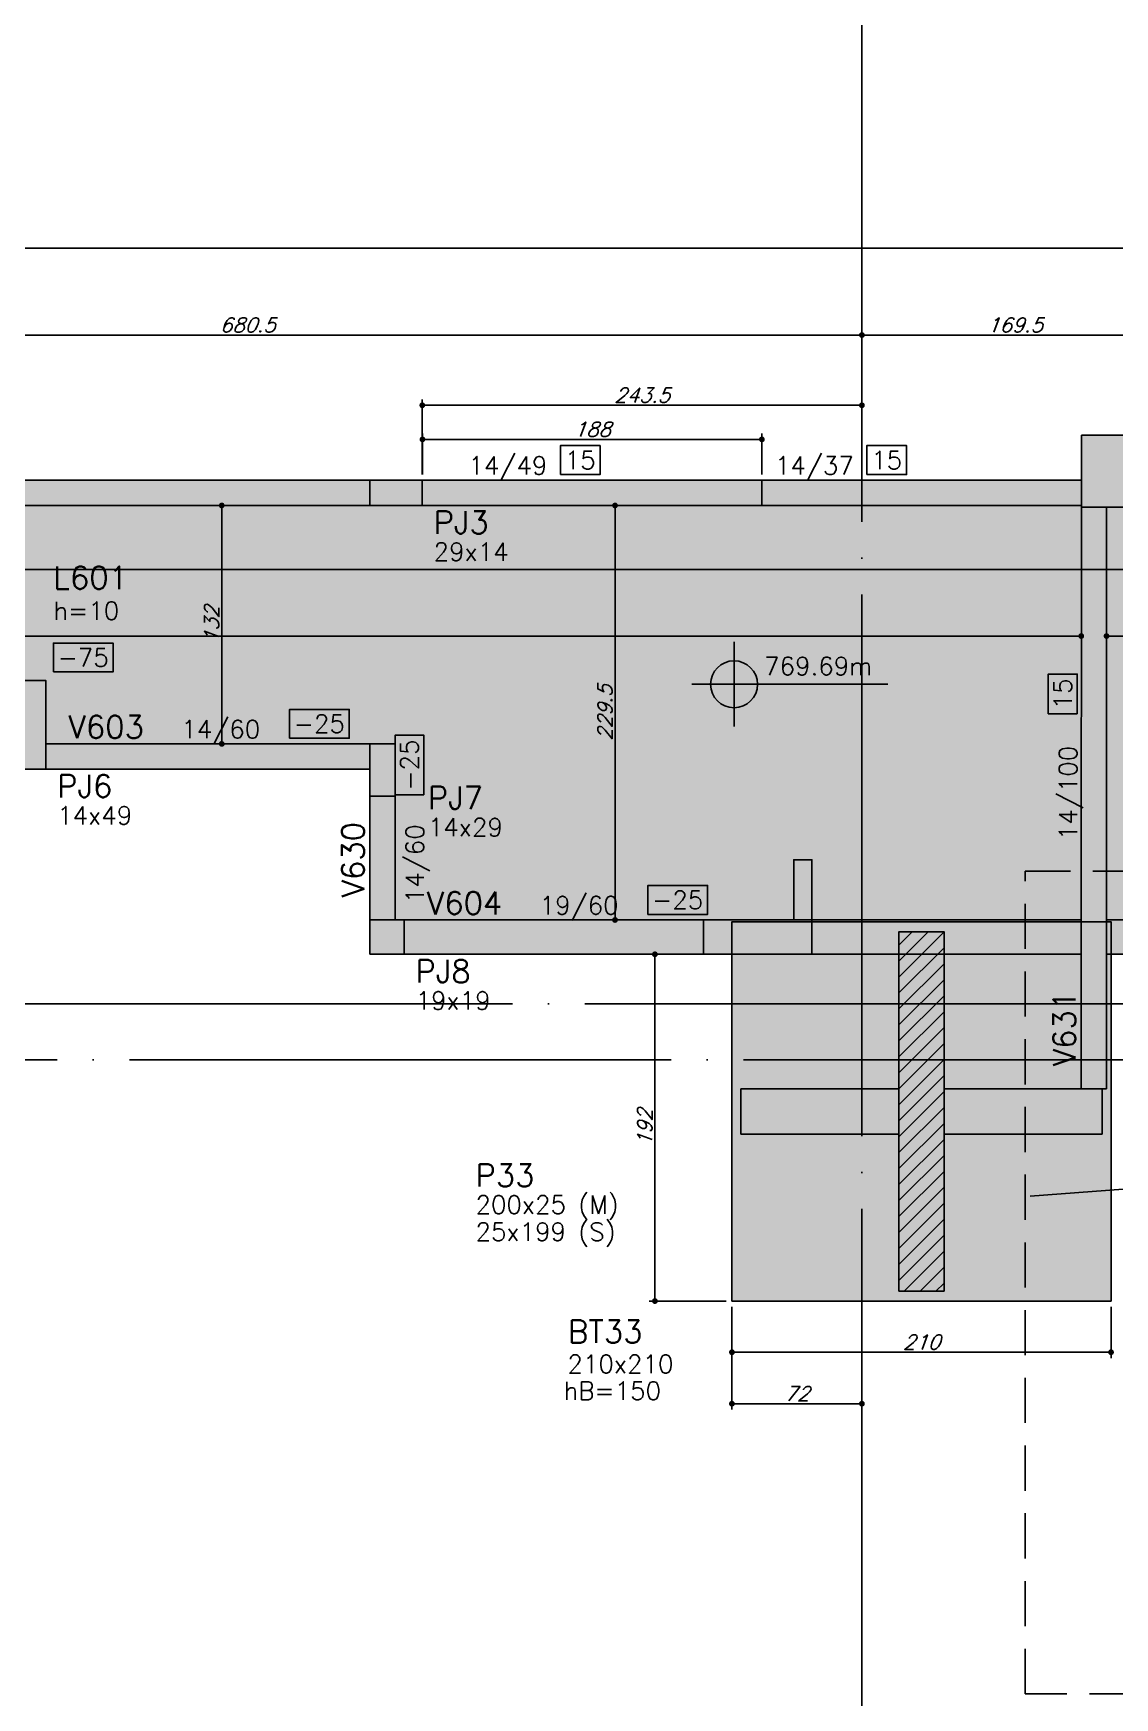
# Model space of a CAD drawing. Extents: x -4245 to 5400, y -2094 to 2406.
# Drawn here: x -1718 to -1119, y 990 to 1912 of the extents above; entities that cross this region are included whole.
import ezdxf
from ezdxf.enums import TextEntityAlignment as Align

# ---------------------------------------------------------------- set-up
doc = ezdxf.new("R2010")
doc.units = 0
doc.header["$LTSCALE"] = 50
doc.header["$MEASUREMENT"] = 0
doc.linetypes.add('DASHED', pattern=[0.75, 0.5, -0.25])
doc.linetypes.add('EIXO', pattern=[6.8, 6, -0.4, 0, -0.4])
doc.layers.get('0').update_dxf_attribs({"linetype": 'CONTINUOUS'})
doc.layers.get('DEFPOINTS').update_dxf_attribs({"linetype": 'CONTINUOUS'})
for name, color, linetype in [('F-AUX', 2, 'CONTINUOUS'), ('F-AUX-RED', 1, 'CONTINUOUS'), ('F-BLOCOS', 3, 'CONTINUOUS'), ('F-BLOCOS-DIM', 2, 'CONTINUOUS'), ('F-BLOCOS-HACH', 1, 'CONTINUOUS'), ('F-BLOCOS-NOME', 3, 'CONTINUOUS'), ('F-CORTE', 4, 'CONTINUOUS'), ('F-COTAS', 106, 'CONTINUOUS'), ('F-EIXO', 12, 'EIXO'), ('F-LAJES-DIM', 2, 'CONTINUOUS'), ('F-LAJES-NOME', 4, 'CONTINUOUS'), ('F-NÍVEL-PLANTA', 2, 'CONTINUOUS'), ('F-PILARES-DIM', 172, 'CONTINUOUS'), ('F-PILARES-HACH', 174, 'CONTINUOUS'), ('F-PILARES-M', 170, 'CONTINUOUS'), ('F-PILARES-NOME', 170, 'CONTINUOUS'), ('F-PILARES-V', 170, 'CONTINUOUS'), ('F-SOLIDO-CORTE', 71, 'CONTINUOUS'), ('F-SOLIDO-EST', 252, 'CONTINUOUS'), ('F-TEXTO', 6, 'CONTINUOUS'), ('F-VIGAS', 3, 'CONTINUOUS'), ('F-VIGAS-DIM', 2, 'CONTINUOUS'), ('F-VIGAS-NOME', 4, 'CONTINUOUS')]:
    doc.layers.add(name, color=color, linetype=linetype)
for name, color, linetype, true_color in [('F-DESNIVEL-2', 7, 'CONTINUOUS', 0xffd1e8), ('F-DESNIVEL-3', 7, 'CONTINUOUS', 0xd5c7ff), ('F-DESNIVEL-5', 7, 'CONTINUOUS', 0xadd6ff), ('F-DESNIVEL-6', 7, 'CONTINUOUS', 0xffdebd)]:
    doc.layers.add(name, color=color, linetype=linetype, true_color=true_color)
doc.styles.add('CP-TEXT-INCL', font='simplex.shx', dxfattribs={"oblique": 20})
doc.styles.add('MCP', font='simplex.shx')
doc.styles.add('ROMANS', font='simplex.shx')
doc.styles.get("Standard").update_dxf_attribs({"font": 'simplex.shx'})
doc.dimstyles.new('CP-COTAS-50', dxfattribs={"dimscale": 0.64, "dimtxt": 12.5, "dimasz": 5, "dimexe": 5, "dimexo": 5, "dimgap": 2.5, "dimtad": 1, "dimdec": 1, "dimdsep": 46, "dimtxsty": 'CP-TEXT-INCL', "dimblk1": 'DOT', "dimblk2": 'DOT', "dimsah": 1, "dimcen": 9, "dimclrd": 256, "dimclre": 256, "dimclrt": 256, "dimadec": 0, "dimazin": 0, "dimtfac": 1, "dimtdec": 1, "dimtmove": 2, "dimatfit": 3, "dimldrblk": 'DOT', "dimfxl": 0, "dimtolj": 1, "dimarcsym": 0})

# ---------------------------------------------------------------- blocks, each defined once
blk = doc.blocks.new('*U3')
at = {"layer": 'F-LAJES-DIM', "color": 1}
blk.add_lwpolyline([(0, 0), (33, 0), (33, 16), (0, 16)], close=True, dxfattribs=at)
at = {"layer": 'F-LAJES-DIM', "style": 'MCP'}
blk.add_attdef('DIM', text='', height=10, dxfattribs=at).set_placement((16.5, 8), align=Align.MIDDLE_CENTER)
blk = doc.blocks.new('*U5')
at = {"layer": 'F-VIGAS-DIM', "color": 1}
blk.add_lwpolyline([(0, 0), (33, 0), (33, 16), (0, 16)], close=True, dxfattribs=at)
at = {"layer": 'F-VIGAS-DIM', "style": 'MCP'}
blk.add_attdef('DIM', text='', height=10, dxfattribs=at).set_placement((16.5, 8), align=Align.MIDDLE_CENTER)
blk = doc.blocks.new('*U6')
at = {"layer": 'F-VIGAS-DIM', "color": 1}
blk.add_lwpolyline([(0, 0), (22, 0), (22, 16), (0, 16)], close=True, dxfattribs=at)
at = {"layer": 'F-VIGAS-DIM', "style": 'MCP'}
blk.add_attdef('DIM', text='', height=10, dxfattribs=at).set_placement((11, 8), align=Align.MIDDLE_CENTER)
blk = doc.blocks.new('Nível - Planta')
at = {"layer": 'F-NÍVEL-PLANTA'}
h = blk.add_hatch(color=71, dxfattribs=at)
h.paths.add_polyline_path([(0, 0), (0, 0.26, 0.414214), (-0.26, 0)])
h.paths.add_polyline_path([(0.26, 0), (0, 0), (0, -0.26, 0.414214)])
for p, q in [((0, -0.469), (0, 0.469)), ((-0.469, 0), (1.704, 0))]:
    blk.add_line(p, q, dxfattribs=at)
blk.add_circle((0, 0), 0.26, dxfattribs=at)
at = {"layer": 'F-TEXTO', "color": 3, "style": 'MCP'}
blk.add_attdef('NÍVEL', (0.333, 0.102), '', height=0.2, dxfattribs=at)
blk = doc.blocks.new('*U10')
at = {"layer": 'F-EIXO'}
blk.add_line((0, 0), (7397, 0), dxfattribs=at)
at = {"layer": 'F-TEXTO', "style": 'ROMANS'}
blk.add_attdef('EIXO', text='', height=17.5, dxfattribs=at).set_placement((-28.2072, 0), align=Align.MIDDLE_CENTER)
blk = doc.blocks.new('*U16')
at = {"layer": 'F-EIXO'}
blk.add_line((0, 0), (7484.954, 0), dxfattribs=at)
at = {"layer": 'F-TEXTO', "style": 'ROMANS'}
blk.add_attdef('EIXO', text='', height=17.5, dxfattribs=at).set_placement((-28.2072, 0), align=Align.MIDDLE_CENTER)
blk = doc.blocks.new('*U15')
at = {"layer": 'F-EIXO'}
blk.add_line((0, 0), (7378.18, 0), dxfattribs=at)
at = {"layer": 'F-TEXTO', "style": 'ROMANS'}
blk.add_attdef('EIXO', text='', height=17.5, dxfattribs=at).set_placement((-28.21, 0), align=Align.MIDDLE_CENTER)
blk = doc.blocks.new('*U9')
at = {"layer": 'F-EIXO'}
blk.add_line((0, 0), (0, -3477.88), dxfattribs=at)
at = {"layer": 'F-TEXTO', "style": 'ROMANS'}
blk.add_attdef('EIXO', text='', height=17.5, rotation=360, dxfattribs=at).set_placement((0, 28.21), align=Align.MIDDLE_CENTER)
blk = doc.blocks.new('_DOT')
at = {"color": 0, "linetype": 'ByBlock'}
blk.add_line((-0.5, 0), (-1, 0), dxfattribs=at)
at = {"color": 0, "linetype": 'ByBlock', "const_width": 0.5}
blk.add_lwpolyline([(-0.25, 0, 1), (0.25, 0, 1)], format="xyb", close=True, dxfattribs=at)
blk = doc.blocks.new('*D60')
at = {"layer": 'DEFPOINTS', "color": 0, "linetype": 'Continuous', "transparency": 16777216}
for p in [(-1396.24, 1650.5), (-1396.24, 1650.5), (-1396.24, 1421)]:
    blk.add_point(p, dxfattribs=at)
at = {"layer": 'F-COTAS', "linetype": 'Continuous', "lineweight": -2, "transparency": 16777216}
blk.add_line((-1396.24, 1424.2), (-1396.24, 1647.3), dxfattribs=at)
at = {"layer": 'F-COTAS', "linetype": 'Continuous', "lineweight": -2, "transparency": 16777216, "xscale": 3.2, "yscale": 3.2, "zscale": 3.2}
for p, rotation in [((-1396.24, 1650.5), 90), ((-1396.24, 1421), 270)]:
    blk.add_blockref('_DOT', p, dxfattribs=dict(at, rotation=rotation))
at = {"layer": 'F-COTAS', "linetype": 'Continuous', "transparency": 16777216, "insert": (-1401.84, 1535.75), "char_height": 8, "attachment_point": 5, "rotation": 90, "style": 'CP-TEXT-INCL'}
blk.add_mtext('\\A1;229.5', dxfattribs=at)
blk = doc.blocks.new('*D61')
at = {"layer": 'DEFPOINTS', "color": 0, "linetype": 'Continuous', "transparency": 16777216}
for p in [(-1614.08, 1650.5), (-1614.08, 1650.5), (-1614.08, 1518.5)]:
    blk.add_point(p, dxfattribs=at)
at = {"layer": 'F-COTAS', "linetype": 'Continuous', "lineweight": -2, "transparency": 16777216}
blk.add_line((-1614.08, 1521.7), (-1614.08, 1647.3), dxfattribs=at)
at = {"layer": 'F-COTAS', "linetype": 'Continuous', "lineweight": -2, "transparency": 16777216, "xscale": 3.2, "yscale": 3.2, "zscale": 3.2}
for p, rotation in [((-1614.08, 1650.5), 90), ((-1614.08, 1518.5), 270)]:
    blk.add_blockref('_DOT', p, dxfattribs=dict(at, rotation=rotation))
at = {"layer": 'F-COTAS', "linetype": 'Continuous', "transparency": 16777216, "insert": (-1619.68, 1584.5), "char_height": 8, "attachment_point": 5, "rotation": 90, "style": 'CP-TEXT-INCL'}
blk.add_mtext('\\A1;132', dxfattribs=at)
blk = doc.blocks.new('*D98')
at = {"layer": 'DEFPOINTS', "color": 0, "linetype": 'Continuous', "transparency": 16777216}
for p in [(-1124, 1578.18), (-1124, 1578.18), (-562, 1578.18)]:
    blk.add_point(p, dxfattribs=at)
at = {"layer": 'F-COTAS', "linetype": 'Continuous', "lineweight": -2, "transparency": 16777216}
blk.add_line((-565.2, 1578.18), (-1120.8, 1578.18), dxfattribs=at)
at = {"layer": 'F-COTAS', "linetype": 'Continuous', "lineweight": -2, "transparency": 16777216, "xscale": 3.2, "yscale": 3.2, "zscale": 3.2, "rotation": 180}
blk.add_blockref('_DOT', (-1124, 1578.18), dxfattribs=at)
at = {"layer": 'F-COTAS', "linetype": 'Continuous', "lineweight": -2, "transparency": 16777216, "xscale": 3.2, "yscale": 3.2, "zscale": 3.2}
blk.add_blockref('_DOT', (-562, 1578.18), dxfattribs=at)
at = {"layer": 'F-COTAS', "linetype": 'Continuous', "transparency": 16777216, "insert": (-843, 1583.78), "char_height": 8, "attachment_point": 5, "style": 'CP-TEXT-INCL'}
blk.add_mtext('\\A1;562', dxfattribs=at)
blk = doc.blocks.new('*D99')
at = {"layer": 'DEFPOINTS', "color": 0, "linetype": 'Continuous', "transparency": 16777216}
for p in [(-2544.5, 1578.18), (-2544.5, 1578.18), (-1138, 1578.18)]:
    blk.add_point(p, dxfattribs=at)
at = {"layer": 'F-COTAS', "linetype": 'Continuous', "lineweight": -2, "transparency": 16777216}
blk.add_line((-1141.2, 1578.18), (-2541.3, 1578.18), dxfattribs=at)
at = {"layer": 'F-COTAS', "linetype": 'Continuous', "lineweight": -2, "transparency": 16777216, "xscale": 3.2, "yscale": 3.2, "zscale": 3.2, "rotation": 180}
blk.add_blockref('_DOT', (-2544.5, 1578.18), dxfattribs=at)
at = {"layer": 'F-COTAS', "linetype": 'Continuous', "lineweight": -2, "transparency": 16777216, "xscale": 3.2, "yscale": 3.2, "zscale": 3.2}
blk.add_blockref('_DOT', (-1138, 1578.18), dxfattribs=at)
at = {"layer": 'F-COTAS', "linetype": 'Continuous', "transparency": 16777216, "insert": (-1841.25, 1583.78), "char_height": 8, "attachment_point": 5, "style": 'CP-TEXT-INCL'}
blk.add_mtext('\\A1;1406.5', dxfattribs=at)
blk = doc.blocks.new('*D122')
at = {"layer": 'DEFPOINTS', "color": 0, "linetype": 'Continuous', "transparency": 16777216}
for p in [(3284.5, 1792.96), (3284.5, 1699.5), (-2558.5, 1664.5)]:
    blk.add_point(p, dxfattribs=at)
at = {"layer": 'F-COTAS', "linetype": 'Continuous', "lineweight": -2, "transparency": 16777216}
for p, q in [((-2558.5, 1667.7), (-2558.5, 1796.16)), ((-2555.3, 1792.96), (3281.3, 1792.96)), ((3284.5, 1702.7), (3284.5, 1796.16))]:
    blk.add_line(p, q, dxfattribs=at)
at = {"layer": 'F-COTAS', "linetype": 'Continuous', "lineweight": -2, "transparency": 16777216, "xscale": 3.2, "yscale": 3.2, "zscale": 3.2, "rotation": 180}
blk.add_blockref('_DOT', (-2558.5, 1792.96), dxfattribs=at)
at = {"layer": 'F-COTAS', "linetype": 'Continuous', "lineweight": -2, "transparency": 16777216, "xscale": 3.2, "yscale": 3.2, "zscale": 3.2}
blk.add_blockref('_DOT', (3284.5, 1792.96), dxfattribs=at)
at = {"layer": 'F-COTAS', "linetype": 'Continuous', "transparency": 16777216, "insert": (363, 1798.56), "char_height": 8, "attachment_point": 5, "style": 'CP-TEXT-INCL'}
blk.add_mtext('\\A1;5843', dxfattribs=at)
blk = doc.blocks.new('*D140')
at = {"layer": 'DEFPOINTS', "color": 0, "linetype": 'Continuous', "transparency": 16777216}
for p in [(-1259.5, 1744.85), (-1259.5, 1744.85), (-1090, 1744.85)]:
    blk.add_point(p, dxfattribs=at)
at = {"layer": 'F-COTAS', "linetype": 'Continuous', "lineweight": -2, "transparency": 16777216}
blk.add_line((-1093.2, 1744.85), (-1256.3, 1744.85), dxfattribs=at)
at = {"layer": 'F-COTAS', "linetype": 'Continuous', "lineweight": -2, "transparency": 16777216, "xscale": 3.2, "yscale": 3.2, "zscale": 3.2, "rotation": 180}
blk.add_blockref('_DOT', (-1259.5, 1744.85), dxfattribs=at)
at = {"layer": 'F-COTAS', "linetype": 'Continuous', "lineweight": -2, "transparency": 16777216, "xscale": 3.2, "yscale": 3.2, "zscale": 3.2}
blk.add_blockref('_DOT', (-1090, 1744.85), dxfattribs=at)
at = {"layer": 'F-COTAS', "linetype": 'Continuous', "transparency": 16777216, "insert": (-1174.75, 1750.45), "char_height": 8, "attachment_point": 5, "style": 'CP-TEXT-INCL'}
blk.add_mtext('\\A1;169.5', dxfattribs=at)
blk = doc.blocks.new('*D141')
at = {"layer": 'DEFPOINTS', "color": 0, "linetype": 'Continuous', "transparency": 16777216}
for p in [(-1940, 1744.85), (-1940, 1744.85), (-1259.5, 1744.85)]:
    blk.add_point(p, dxfattribs=at)
at = {"layer": 'F-COTAS', "linetype": 'Continuous', "lineweight": -2, "transparency": 16777216}
blk.add_line((-1262.7, 1744.85), (-1936.8, 1744.85), dxfattribs=at)
at = {"layer": 'F-COTAS', "linetype": 'Continuous', "lineweight": -2, "transparency": 16777216, "xscale": 3.2, "yscale": 3.2, "zscale": 3.2, "rotation": 180}
blk.add_blockref('_DOT', (-1940, 1744.85), dxfattribs=at)
at = {"layer": 'F-COTAS', "linetype": 'Continuous', "lineweight": -2, "transparency": 16777216, "xscale": 3.2, "yscale": 3.2, "zscale": 3.2}
blk.add_blockref('_DOT', (-1259.5, 1744.85), dxfattribs=at)
at = {"layer": 'F-COTAS', "linetype": 'Continuous', "transparency": 16777216, "insert": (-1599.75, 1750.45), "char_height": 8, "attachment_point": 5, "style": 'CP-TEXT-INCL'}
blk.add_mtext('\\A1;680.5', dxfattribs=at)
blk = doc.blocks.new('*D167')
at = {"layer": 'DEFPOINTS', "color": 0, "linetype": 'Continuous', "transparency": 16777216}
for p in [(-1259.5, 1705.97), (-1259.5, 1701.21), (-1503, 1664.5)]:
    blk.add_point(p, dxfattribs=at)
at = {"layer": 'F-COTAS', "linetype": 'Continuous', "lineweight": -2, "transparency": 16777216}
for p, q in [((-1503, 1667.7), (-1503, 1709.17)), ((-1499.8, 1705.97), (-1262.7, 1705.97)), ((-1259.5, 1704.41), (-1259.5, 1709.17))]:
    blk.add_line(p, q, dxfattribs=at)
at = {"layer": 'F-COTAS', "linetype": 'Continuous', "lineweight": -2, "transparency": 16777216, "xscale": 3.2, "yscale": 3.2, "zscale": 3.2, "rotation": 180}
blk.add_blockref('_DOT', (-1503, 1705.97), dxfattribs=at)
at = {"layer": 'F-COTAS', "linetype": 'Continuous', "lineweight": -2, "transparency": 16777216, "xscale": 3.2, "yscale": 3.2, "zscale": 3.2}
blk.add_blockref('_DOT', (-1259.5, 1705.97), dxfattribs=at)
at = {"layer": 'F-COTAS', "linetype": 'Continuous', "transparency": 16777216, "insert": (-1381.25, 1711.57), "char_height": 8, "attachment_point": 5, "style": 'CP-TEXT-INCL'}
blk.add_mtext('\\A1;243.5', dxfattribs=at)
blk = doc.blocks.new('*D184')
at = {"layer": 'DEFPOINTS', "color": 0, "linetype": 'Continuous', "transparency": 16777216}
for p in [(-1331.5, 1210), (-1121.5, 1210), (-1121.5, 1181.68)]:
    blk.add_point(p, dxfattribs=at)
at = {"layer": 'F-COTAS', "linetype": 'Continuous', "lineweight": -2, "transparency": 16777216}
for p, q in [((-1331.5, 1206.8), (-1331.5, 1178.48)), ((-1121.5, 1206.8), (-1121.5, 1178.48)), ((-1328.3, 1181.68), (-1124.7, 1181.68))]:
    blk.add_line(p, q, dxfattribs=at)
at = {"layer": 'F-COTAS', "linetype": 'Continuous', "lineweight": -2, "transparency": 16777216, "xscale": 3.2, "yscale": 3.2, "zscale": 3.2, "rotation": 180}
blk.add_blockref('_DOT', (-1331.5, 1181.68), dxfattribs=at)
at = {"layer": 'F-COTAS', "linetype": 'Continuous', "lineweight": -2, "transparency": 16777216, "xscale": 3.2, "yscale": 3.2, "zscale": 3.2}
blk.add_blockref('_DOT', (-1121.5, 1181.68), dxfattribs=at)
at = {"layer": 'F-COTAS', "linetype": 'Continuous', "transparency": 16777216, "insert": (-1226.5, 1187.28), "char_height": 8, "attachment_point": 5, "style": 'CP-TEXT-INCL'}
blk.add_mtext('\\A1;210', dxfattribs=at)
blk = doc.blocks.new('*D185')
at = {"layer": 'DEFPOINTS', "color": 0, "linetype": 'Continuous', "transparency": 16777216}
for p in [(-1331.5, 1210), (-1259.5, 1210), (-1259.5, 1153.16)]:
    blk.add_point(p, dxfattribs=at)
at = {"layer": 'F-COTAS', "linetype": 'Continuous', "lineweight": -2, "transparency": 16777216}
for p, q in [((-1331.5, 1206.8), (-1331.5, 1149.96)), ((-1259.5, 1206.8), (-1259.5, 1149.96)), ((-1328.3, 1153.16), (-1262.7, 1153.16))]:
    blk.add_line(p, q, dxfattribs=at)
at = {"layer": 'F-COTAS', "linetype": 'Continuous', "lineweight": -2, "transparency": 16777216, "xscale": 3.2, "yscale": 3.2, "zscale": 3.2, "rotation": 180}
blk.add_blockref('_DOT', (-1331.5, 1153.16), dxfattribs=at)
at = {"layer": 'F-COTAS', "linetype": 'Continuous', "lineweight": -2, "transparency": 16777216, "xscale": 3.2, "yscale": 3.2, "zscale": 3.2}
blk.add_blockref('_DOT', (-1259.5, 1153.16), dxfattribs=at)
at = {"layer": 'F-COTAS', "linetype": 'Continuous', "transparency": 16777216, "insert": (-1295.5, 1158.76), "char_height": 8, "attachment_point": 5, "style": 'CP-TEXT-INCL'}
blk.add_mtext('\\A1;72', dxfattribs=at)
blk = doc.blocks.new('*D186')
at = {"layer": 'DEFPOINTS', "color": 0, "linetype": 'Continuous', "transparency": 16777216}
for p in [(-1374.16, 1402), (-1358.67, 1402), (-1331.5, 1210)]:
    blk.add_point(p, dxfattribs=at)
at = {"layer": 'F-COTAS', "linetype": 'Continuous', "lineweight": -2, "transparency": 16777216}
for p, q in [((-1361.87, 1402), (-1377.36, 1402)), ((-1374.16, 1213.2), (-1374.16, 1398.8)), ((-1334.7, 1210), (-1377.36, 1210))]:
    blk.add_line(p, q, dxfattribs=at)
at = {"layer": 'F-COTAS', "linetype": 'Continuous', "lineweight": -2, "transparency": 16777216, "xscale": 3.2, "yscale": 3.2, "zscale": 3.2}
for p, rotation in [((-1374.16, 1402), 90), ((-1374.16, 1210), 270)]:
    blk.add_blockref('_DOT', p, dxfattribs=dict(at, rotation=rotation))
at = {"layer": 'F-COTAS', "linetype": 'Continuous', "transparency": 16777216, "insert": (-1379.76, 1306), "char_height": 8, "attachment_point": 5, "rotation": 90, "style": 'CP-TEXT-INCL'}
blk.add_mtext('\\A1;192', dxfattribs=at)
blk = doc.blocks.new('*D476')
at = {"layer": 'DEFPOINTS', "color": 0, "transparency": 16777216}
for p in [(-1314.9, 1687.07), (-1502.9, 1664.5), (-1314.9, 1664.5)]:
    blk.add_point(p, dxfattribs=at)
at = {"layer": 'F-COTAS', "linetype": 'Continuous', "lineweight": -2, "transparency": 16777216}
for p, q in [((-1502.9, 1667.7), (-1502.9, 1690.27)), ((-1499.7, 1687.07), (-1318.1, 1687.07)), ((-1314.9, 1667.7), (-1314.9, 1690.27))]:
    blk.add_line(p, q, dxfattribs=at)
at = {"layer": 'F-COTAS', "lineweight": -2, "transparency": 16777216, "xscale": 3.2, "yscale": 3.2, "zscale": 3.2, "rotation": 180}
blk.add_blockref('_DOT', (-1502.9, 1687.07), dxfattribs=at)
at = {"layer": 'F-COTAS', "lineweight": -2, "transparency": 16777216, "xscale": 3.2, "yscale": 3.2, "zscale": 3.2}
blk.add_blockref('_DOT', (-1314.9, 1687.07), dxfattribs=at)
at = {"layer": 'F-COTAS', "transparency": 16777216, "insert": (-1408.9, 1692.67), "char_height": 8, "attachment_point": 5, "style": 'CP-TEXT-INCL'}
blk.add_mtext('\\A1;188', dxfattribs=at)

msp = doc.modelspace()

# ---------------------------------------------------------------- hatches: boundary and pattern name
at = {"layer": 'F-BLOCOS-HACH', "linetype": 'Continuous'}
h = msp.add_hatch(dxfattribs=at)
h.set_pattern_fill('AR-CONC', color=256, scale=5)
h.paths.add_polyline_path([(-1121.5, 1420), (-1331.5, 1420), (-1331.5, 1315), (-1331.5, 1210), (-1121.5, 1210)])
h.paths.add_polyline_path([(-444.5, 1420.5), (-654.5, 1420.5), (-654.5, 1315.5), (-654.5, 1210.5), (-444.5, 1210.5)])
h.paths.add_polyline_path([(235.5, 1420.5), (25.5, 1420.5), (25.5, 1315.5), (25.5, 1210.5), (235.5, 1210.5)])
h.paths.add_polyline_path([(707.5, 1420.5), (497.5, 1420.5), (497.5, 1315.5), (497.5, 1210.5), (707.5, 1210.5)])
at = {"layer": 'F-DESNIVEL-5', "linetype": 'Continuous'}
h = msp.add_hatch(color=256, dxfattribs=at)
h.dxf.hatch_style = 1
h.paths.add_polyline_path([(-1711.5, 1504.5), (-1725.5, 1504.5), (-1725.5, 1553.5), (-1711.5, 1553.5)])
at = {"layer": 'F-PILARES-HACH', "linetype": 'Continuous'}
h = msp.add_hatch(dxfattribs=at)
h.set_pattern_fill('ANSI31', color=256, scale=50, style=0)
h.set_pattern_definition([(45, (0, 10000), (-4.4194174, 4.4194174), [])])
h.paths.add_polyline_path([(-1239, 1215.5), (-1214, 1215.5), (-1214, 1414.5), (-1239, 1414.5)], flags=16)
at = {"layer": 'F-SOLIDO-CORTE', "linetype": 'Continuous'}
msp.add_hatch(color=256, dxfattribs=at).paths.add_polyline_path([(-1347.224, 1402), (-1287.224, 1402), (-1287.224, 1454.35), (-1297.224, 1454.35), (-1297.224, 1421), (-1347.224, 1421)], flags=16)
at = {"layer": 'F-SOLIDO-EST'}
h = msp.add_hatch(color=256, dxfattribs=at)
h.dxf.hatch_style = 1
h.paths.add_polyline_path([(-1065, 1661.5), (-1048, 1663), (-1048, 1676), (-1065, 1677.5), (-1065, 1689.5), (-1137.9, 1689.5), (-1137.9, 1664.5), (-1137.906, 1649.5), (-1065, 1649.5)])

# ---------------------------------------------------------------- linework, layer by layer
at = {"layer": 'F-AUX', "color": 1}
msp.add_lwpolyline([(-1166.321, 1268.105), (-928.223, 1285.971), (-924.68, 1300.154), (-921.82, 1272.829), (-918.277, 1287.012), (-676.533, 1312.315)], dxfattribs=at)
at = {"layer": 'F-AUX-RED', "color": 4, "linetype": 'DASHED'}
msp.add_lwpolyline([(-658.5, 992.5), (-1169, 992.5), (-1169, 1448), (-658.5, 1448)], close=True, dxfattribs=at)
at = {"layer": 'F-BLOCOS', "color": 2, "linetype": 'Continuous'}
msp.add_lwpolyline([(-1331.5, 1315), (-1331.5, 1210), (-1121.5, 1210), (-1121.5, 1420), (-1331.5, 1420), (-1331.5, 1315)], dxfattribs=at)
msp.add_lwpolyline([(-1331.5, 1315), (-1331.5, 1210), (-1121.5, 1210), (-1121.5, 1420), (-1331.5, 1420), (-1331.5, 1315)], dxfattribs=at)
at = {"layer": 'F-CORTE', "linetype": 'Continuous'}
msp.add_lwpolyline([(-1297.224, 1454.35), (-1297.224, 1421), (-1347.224, 1421), (-1347.224, 1402), (-1287.224, 1402), (-1287.224, 1454.35)], dxfattribs=at)
at = {"layer": 'F-DESNIVEL-2', "linetype": 'Continuous'}
for points in [[(-1532, 1664.5), (-1532, 1650.5), (-1138, 1650.5)], [(-1532, 1664.5), (-1138, 1650.5), (-1138, 1664.5)], [(-1502.9, 1664.5), (-1138, 1664.5), (-1502.9, 1664.5)], [(-1124, 1421), (-1124, 1649.4), (-1138, 1649.4)], [(-1124, 1421), (-1138, 1649.4), (-1138, 1421)], [(-1126.4, 1327.6), (-1124, 1421), (-1138, 1421)], [(-1126.4, 1327.6), (-1138, 1421), (-1138, 1327.6)], [(-1124, 1421), (-1138, 1421), (-1124, 1421)], [(-1126.4, 1327.6), (-1124, 1327.5), (-1124, 1421)], [(-1126.4, 1327.6), (-1126.4, 1327.5), (-1124, 1327.5)]]:
    msp.add_solid(points, dxfattribs=at)
at = {"layer": 'F-DESNIVEL-3', "linetype": 'Continuous'}
for points in [[(-1097.9, 1649.5), (-1124, 1649.5), (-1124, 1421)], [(-1097.9, 1649.5), (-1124, 1421), (-1097.9, 1649.5)], [(-1097.9, 1649.5), (-1124, 1421), (-718, 1421)], [(-1124, 1402), (-718, 1402), (-718, 1421)], [(-1124, 1402), (-718, 1421), (-1124, 1421)], [(-1124, 1402), (-1124, 1421), (-1124, 1402)]]:
    msp.add_solid(points, dxfattribs=at)
at = {"layer": 'F-DESNIVEL-5', "linetype": 'Continuous'}
msp.add_lwpolyline([(-1711.5, 1504.5), (-1725.5, 1504.5), (-1725.5, 1553.5), (-1711.5, 1553.5)], close=True, dxfattribs=at)
for points in [[(-1925.4, 1664.5), (-1532.1, 1664.5), (-1925.4, 1664.5)], [(-1815, 1664.5), (-1815, 1650.5), (-1532.1, 1650.5)], [(-1815, 1664.5), (-1532.1, 1650.5), (-1532.1, 1664.5)], [(-1711.4, 1518.5), (-1711.4, 1504.5), (-1532.1, 1504.5)], [(-1711.4, 1518.5), (-1532.1, 1504.5), (-1532.1, 1518.5)], [(-1711.4, 1518.5), (-1532.1, 1518.5), (-1711.4, 1518.5)], [(-1532, 1421.1), (-1518, 1518.5), (-1532.1, 1518.5)], [(-1532, 1421.1), (-1518, 1421.1), (-1518, 1518.5)], [(-1532, 1421.1), (-1532, 1489.4), (-1532, 1421.1)], [(-1138, 1402), (-1138, 1421), (-1532, 1421)], [(-1138, 1402), (-1532, 1421), (-1532, 1402)], [(-1138, 1402), (-1512.9, 1402), (-1138, 1402)]]:
    msp.add_solid(points, dxfattribs=at)
at = {"layer": 'F-DESNIVEL-6', "linetype": 'Continuous'}
for points in [[(-1925.5, 1650.5), (-1725.5, 1553.5), (-1532, 1650.5)], [(-1925.5, 1650.5), (-1532, 1650.5), (-1925.5, 1650.5)], [(-1532, 1650.5), (-1725.5, 1553.5), (-1711.5, 1553.5)], [(-1532, 1518.5), (-1532, 1650.5), (-1711.5, 1553.5)], [(-1532, 1650.5), (-1711.5, 1553.5), (-1532, 1650.5)], [(-1518, 1518.5), (-1503, 1650.5), (-1532, 1518.5)], [(-1503, 1650.5), (-1532, 1650.5), (-1532, 1518.5)], [(-1503, 1650.5), (-1532, 1518.5), (-1503, 1650.5)], [(-1518, 1421), (-1503, 1650.5), (-1518, 1518.5)], [(-1503, 1650.5), (-1518, 1421), (-1513, 1421)], [(-1503, 1650.5), (-1513, 1421), (-1503, 1650.5)], [(-1503, 1650.5), (-1513, 1421), (-1138, 1421)], [(-1503, 1650.5), (-1138, 1421), (-1503, 1650.5)], [(-1503, 1650.5), (-1138, 1421), (-1138, 1649.5)], [(-1503, 1650.5), (-1138, 1649.5), (-1503, 1650.5)], [(-1503, 1650.5), (-1138, 1649.5), (-1137.9, 1650.5)], [(-1503, 1650.5), (-1137.9, 1650.5), (-1503, 1650.5)], [(-1532, 1518.5), (-1711.5, 1553.5), (-1532, 1518.5)], [(-1532, 1518.5), (-1711.5, 1553.5), (-1711.5, 1518.5)], [(-1532, 1518.5), (-1711.5, 1518.5), (-1532, 1518.5)], [(-1518, 1518.5), (-1532, 1518.5), (-1518, 1518.5)], [(-1518, 1489.5), (-1518, 1421), (-1518, 1518.5)], [(-1518, 1489.5), (-1518, 1518.5), (-1518, 1489.5)], [(-1518, 1421), (-1518, 1518.5), (-1518, 1421)]]:
    msp.add_solid(points, dxfattribs=at)
at = {"layer": 'F-EIXO'}
msp.add_line((-3621.135, 1615), (3550.572, 1615), dxfattribs=at)
at = {"layer": 'F-PILARES-M', "linetype": 'Continuous'}
for points in [[(-1532, 1650.5), (-1503, 1650.5), (-1503, 1664.5), (-1532, 1664.5), (-1532, 1650.5)], [(-1725.5, 1504.5), (-1711.5, 1504.5), (-1711.5, 1553.5), (-1725.5, 1553.5), (-1725.5, 1504.5)], [(-1532, 1489.5), (-1518, 1489.5), (-1518, 1518.5), (-1532, 1518.5), (-1532, 1489.5)], [(-1532, 1402), (-1513, 1402), (-1513, 1421), (-1532, 1421), (-1532, 1402)], [(-1239, 1327.5), (-1326.5, 1327.5), (-1326.5, 1302.5), (-1239, 1302.5), (-1239, 1327.5)], [(-1126.5, 1327.5), (-1214, 1327.5), (-1214, 1302.5), (-1126.5, 1302.5), (-1126.5, 1327.5)]]:
    msp.add_lwpolyline(points, dxfattribs=at)
at = {"layer": 'F-PILARES-V', "linetype": 'Continuous'}
msp.add_lwpolyline([(-1239, 1215.5), (-1214, 1215.5), (-1214, 1414.5), (-1239, 1414.5), (-1239, 1215.5)], dxfattribs=at)
at = {"layer": 'F-SOLIDO-CORTE'}
msp.add_lwpolyline([(-1347.224, 1402), (-1287.224, 1402), (-1287.224, 1454.35), (-1297.224, 1454.35), (-1297.224, 1421), (-1347.224, 1421), (-1347.224, 1402)], dxfattribs=at)
at = {"layer": 'F-VIGAS'}
for p, q in [((-1137.9, 1664.5), (-1137.9, 1689.5)), ((-1065, 1689.5), (-1137.9, 1689.5)), ((-1314.9, 1664.5), (-1314.9, 1650.5)), ((-1065, 1649.5), (-1137.906, 1649.5))]:
    msp.add_line(p, q, dxfattribs=at)
for points in [[(-1532, 1664.5), (-1925.5, 1664.5)], [(-1137.9, 1664.5), (-1503, 1664.5)], [(-1137.9, 1664.5), (-1138, 1402)], [(-1925.5, 1650.5), (-1532, 1650.5)], [(-1503, 1650.5), (-1137.9, 1650.5)], [(-1124, 1402), (-1124, 1649.5)], [(-1532, 1518.5), (-1711.5, 1518.5)], [(-1711.5, 1504.5), (-1532, 1504.5)], [(-1532, 1489.5), (-1532, 1421)], [(-1518, 1421), (-1518, 1489.5)], [(-1138, 1421), (-1513, 1421)], [(-718, 1421), (-1124, 1421)], [(-1124, 1421), (-1124, 1402)], [(-1513, 1402), (-1138, 1402)], [(-1138, 1402), (-1138, 1327.5)], [(-1124, 1327.5), (-1124, 1402)], [(-1124, 1402), (-727.5, 1402)], [(-1124, 1327.5), (-1126.5, 1327.5)]]:
    msp.add_lwpolyline(points, dxfattribs=at)

# ---------------------------------------------------------------- block references
at = {"layer": 'F-EIXO', "linetype": 'Continuous'}
for name, p in [('*U9', (-1259.5, 1941.357)), ('*U15', (-3705.761, 1615)), ('*U16', (-3793.715, 1374.5)), ('*U10', (-3705.761, 1343.5))]:
    msp.add_blockref(name, p, dxfattribs=at)
at = {"layer": 'F-LAJES-DIM', "linetype": 'Continuous'}
msp.add_blockref('*U3', (-1707.318, 1558.322), dxfattribs=at).add_auto_attribs({'DIM': '-75'})
at = {"layer": 'F-NÍVEL-PLANTA', "linetype": 'Continuous', "xscale": 50, "yscale": 50, "zscale": 50}
msp.add_blockref('Nível - Planta', (-1330.321, 1551.483), dxfattribs=at).add_auto_attribs({'NÍVEL': '769.69m'})
at = {"layer": 'F-VIGAS-DIM', "linetype": 'Continuous'}
for name, p, values in [('*U6', (-1426.545, 1667.625), {'DIM': '15'}), ('*U6', (-1256.792, 1667.625), {'DIM': '15'}), ('*U5', (-1576.5, 1521.625), {'DIM': '-25'}), ('*U5', (-1378, 1424.125), {'DIM': '-25'})]:
    msp.add_blockref(name, p, dxfattribs=at).add_auto_attribs(values)
at = {"layer": 'F-VIGAS-DIM', "linetype": 'Continuous', "rotation": 90}
for name, p, values in [('*U6', (-1140.254, 1535.165), {'DIM': '15'}), ('*U5', (-1502.126, 1490.286), {'DIM': '-25'})]:
    msp.add_blockref(name, p, dxfattribs=at).add_auto_attribs(values)

# ---------------------------------------------------------------- texts
at = {"layer": 'F-BLOCOS-DIM', "linetype": 'Continuous', "style": 'MCP'}
msp.add_text('210x210', height=10, dxfattribs=at).set_placement((-1422.6, 1180.16), align=Align.TOP_LEFT)
msp.add_text(' hB=150', height=10, dxfattribs=at).set_placement((-1431.595, 1155.347))
at = {"layer": 'F-BLOCOS-NOME', "linetype": 'Continuous', "style": 'MCP'}
msp.add_text('BT33', height=12.5, dxfattribs=at).set_placement((-1422.249, 1186.866))
at = {"layer": 'F-LAJES-DIM', "linetype": 'Continuous', "style": 'MCP'}
msp.add_text('h=10', height=10, dxfattribs=at).set_placement((-1707.318, 1587.222))
at = {"layer": 'F-LAJES-NOME', "linetype": 'Continuous', "style": 'MCP'}
msp.add_text('L601', height=12.5, dxfattribs=at).set_placement((-1707.318, 1604.222))
at = {"layer": 'F-PILARES-DIM', "linetype": 'Continuous', "style": 'MCP'}
for s, p in [('29x14', (-1496.75, 1619.875)), ('14x49', (-1705.25, 1473.875)), ('14x29', (-1499.92, 1467.37)), ('19x19', (-1506.75, 1371.375))]:
    msp.add_text(s, height=10, dxfattribs=at).set_placement(p)
at = {"layer": 'F-PILARES-DIM', "linetype": 'Continuous'}
for s, p in [('200x25 (M)', (-1473.525, 1258.382)), ('25x199 (S)', (-1473.525, 1243.382))]:
    msp.add_text(s, height=10, dxfattribs=at).set_placement(p)
at = {"layer": 'F-PILARES-NOME', "linetype": 'Continuous', "style": 'MCP'}
for s, p in [('PJ3', (-1496.75, 1634.875)), ('PJ6', (-1705.25, 1488.875)), ('PJ7', (-1499.92, 1482.37)), ('PJ8', (-1506.75, 1386.375)), ('P33', (-1473.525, 1273.382))]:
    msp.add_text(s, height=12.5, dxfattribs=at).set_placement(p)
at = {"layer": 'F-VIGAS-DIM', "linetype": 'Continuous', "style": 'MCP'}
for s, p in [('14/49', (-1477.431, 1667.625)), ('14/37', (-1307.678, 1667.625)), ('14/60', (-1636.5, 1521.625)), ('19/60', (-1438, 1424.125))]:
    msp.add_text(s, height=10, dxfattribs=at).set_placement(p)
for s, p in [('14/100', (-1140.254, 1465.165)), ('14/60', (-1502.126, 1430.286))]:
    msp.add_text(s, height=10, rotation=90, dxfattribs=at).set_placement(p)
at = {"layer": 'F-VIGAS-NOME', "linetype": 'Continuous', "style": 'MCP'}
for s, p in [('V603', (-1699, 1521.625)), ('V604', (-1500.5, 1424.125))]:
    msp.add_text(s, height=12.5, dxfattribs=at).set_placement(p)
for s, p in [('V630', (-1535.125, 1433.5)), ('V631', (-1141.125, 1340))]:
    msp.add_text(s, height=12.5, rotation=90, dxfattribs=at).set_placement(p)

# ---------------------------------------------------------------- dimensions: what is measured, and where the dimension line sits
at = {"layer": 'F-COTAS', "linetype": 'Continuous'}
for base, p1, p2, picture, middle in [((3284.5, 1792.961), (-2558.5, 1664.5), (3284.5, 1699.5), '*D122', (363, 1798.561)), ((-1940, 1744.851), (-1259.5, 1744.851), (-1940, 1744.851), '*D141', (-1599.75, 1750.451)), ((-1259.5, 1744.851), (-1090, 1744.851), (-1259.5, 1744.851), '*D140', (-1174.75, 1750.451)), ((-1259.5, 1705.972), (-1503, 1664.5), (-1259.5, 1701.207), '*D167', (-1381.25, 1711.572)), ((-1314.9, 1687.072), (-1502.9, 1664.5), (-1314.9, 1664.5), '*D476', (-1408.9, 1692.672)), ((-1121.5, 1181.676), (-1331.5, 1210), (-1121.5, 1210), '*D184', (-1226.5, 1187.276)), ((-1259.5, 1153.165), (-1331.5, 1210), (-1259.5, 1210), '*D185', (-1295.5, 1158.765))]:
    dim = msp.add_linear_dim(base=base, p1=p1, p2=p2, dimstyle='CP-COTAS-50', override={"dimfxl": 7.5}, dxfattribs=at)
    dim.commit()
    dim.dimension.update_dxf_attribs({"geometry": picture, "text_midpoint": middle})
for base, p1, p2, picture, middle in [((-1614.081, 1650.5), (-1614.081, 1518.5), (-1614.081, 1650.5), '*D61', (-1619.681, 1584.5)), ((-1396.241, 1650.5), (-1396.241, 1421), (-1396.241, 1650.5), '*D60', (-1401.841, 1535.75))]:
    dim = msp.add_linear_dim(base=base, p1=p1, p2=p2, angle=270, dimstyle='CP-COTAS-50', dxfattribs=at)
    dim.commit()
    dim.dimension.update_dxf_attribs({"geometry": picture, "text_midpoint": middle})
for base, p1, p2, picture, middle in [((-2544.5, 1578.182), (-1138, 1578.182), (-2544.5, 1578.182), '*D99', (-1841.25, 1583.782)), ((-1124, 1578.182), (-562, 1578.182), (-1124, 1578.182), '*D98', (-843, 1583.782))]:
    dim = msp.add_linear_dim(base=base, p1=p1, p2=p2, dimstyle='CP-COTAS-50', dxfattribs=at)
    dim.commit()
    dim.dimension.update_dxf_attribs({"geometry": picture, "text_midpoint": middle})
dim = msp.add_linear_dim(base=(-1374.156, 1402), p1=(-1331.5, 1210), p2=(-1358.666, 1402), angle=90, dimstyle='CP-COTAS-50', override={"dimfxl": 7.5}, dxfattribs=at)
dim.commit()
dim.dimension.update_dxf_attribs({"geometry": '*D186', "text_midpoint": (-1379.756, 1306)})

doc.saveas('drawing.dxf')
